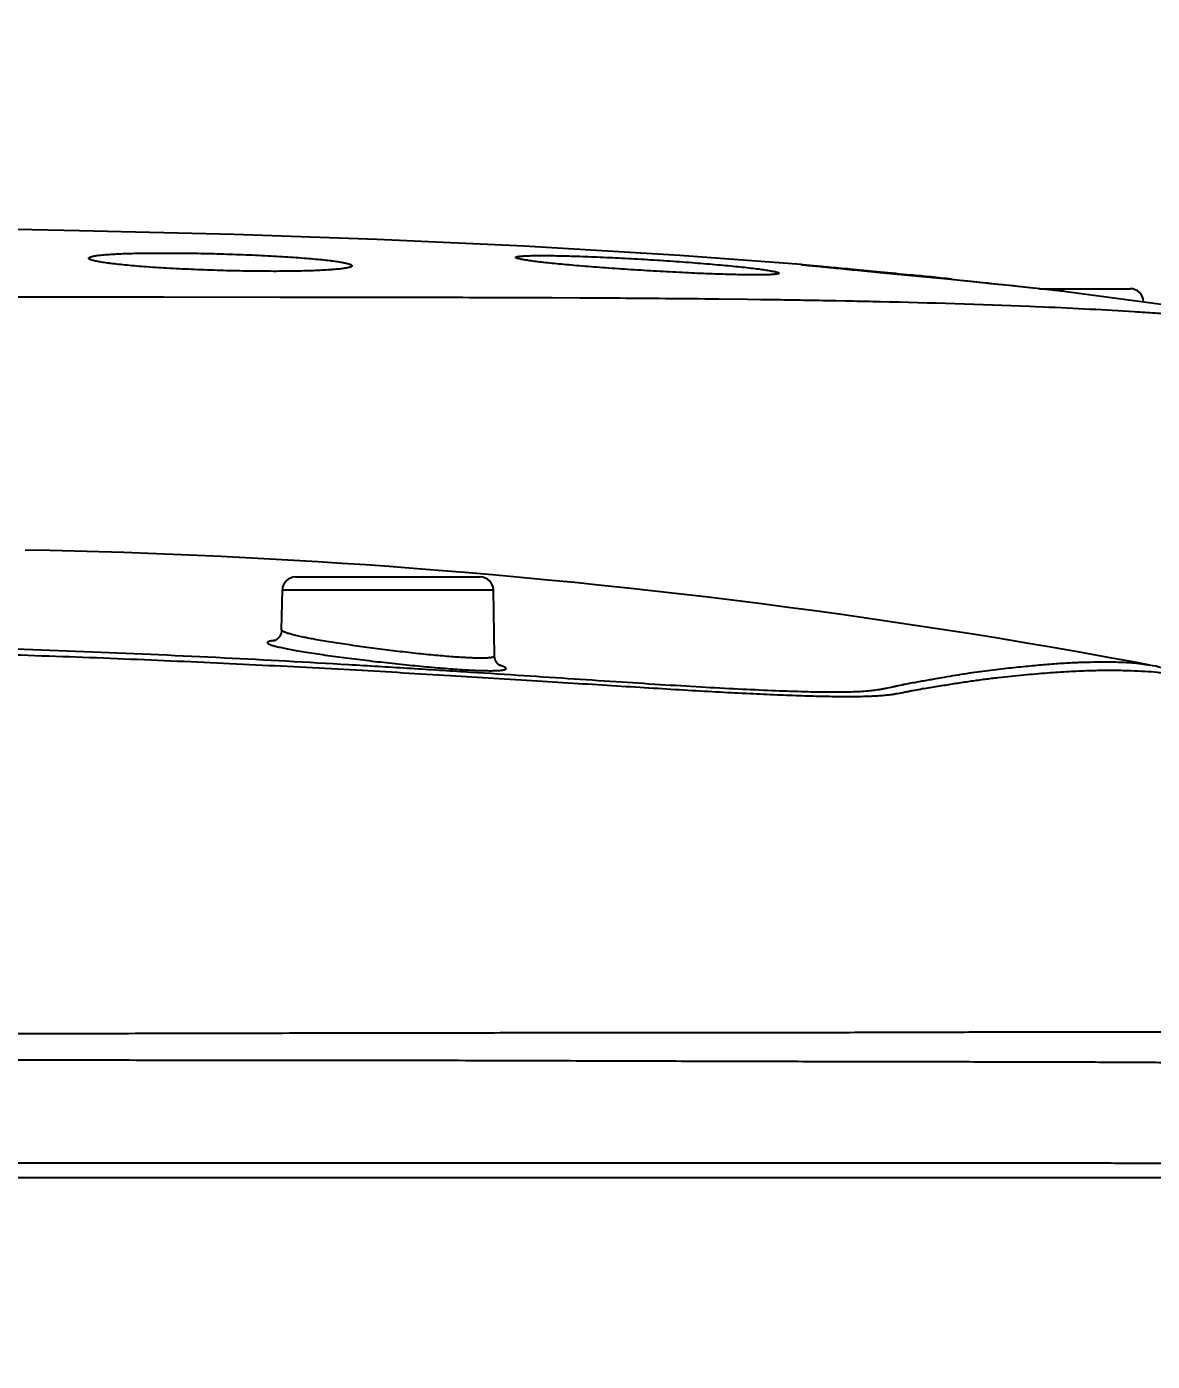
# Model space of a CAD drawing. Header units: millimetres. Extents: x 5828 to 6704, y 123 to 421.
# Drawn here: x 6558.792 to 6560.93, y 218.728 to 221.262 of the extents above; entities that cross this region are included whole.
import ezdxf

# ---------------------------------------------------------------- set-up
doc = ezdxf.new("R2010")
doc.units = ezdxf.units.MM
for name, color, linetype in [('外形图', 7, 'Continuous'), ('尺寸标注', 7, 'Continuous'), ('运动范围', 7, 'Continuous')]:
    doc.layers.add(name, color=color, linetype=linetype)
doc.styles.add('微软雅黑', font='msyh.ttc', dxfattribs={"height": 1.5})
doc.dimstyles.new('尺寸标注_1_20比例', dxfattribs={"dimtxt": 1.5, "dimasz": 1.25, "dimexe": 0.5, "dimexo": 0.4, "dimgap": 0.5, "dimtad": 1, "dimdec": 1, "dimlfac": 20, "dimdsep": 46, "dimtxsty": '微软雅黑', "dimcen": 0.09, "dimadec": 0, "dimazin": 0, "dimtp": 0.01, "dimtm": 0.01, "dimtfac": 1, "dimtdec": 1, "dimtofl": 0, "dimtmove": 0, "dimatfit": 3, "dimfxl": 1, "dimtolj": 1, "dimarcsym": 0})

# ---------------------------------------------------------------- blocks, each defined once
blk = doc.blocks.new('*D1145')
at = {"layer": 'Defpoints', "color": 0}
for p in [(6564.9775, 227.1499), (6618.6004, 224.7716), (6488.2514, 214.3423), (6559.4529, 214.3423), (6635.7237, 214.3423)]:
    blk.add_point(p, dxfattribs=at)
at = {"layer": '尺寸标注', "color": 0, "lineweight": -2}
blk.add_arc((6559.4529, 214.3423), 13.9483, 15.13637, 174.86363, dxfattribs=at)
at = {"layer": '尺寸标注', "color": 0}
for points in [[(6572.7139, 217.9391), (6573.1206, 218.0298), (6573.1893, 216.7644)], [(6545.3524, 215.6004), (6545.7687, 215.5817), (6545.5045, 214.3423)]]:
    blk.add_solid(points, dxfattribs=at)
at = {"layer": '尺寸标注', "color": 0, "insert": (6557.2583, 229.4032), "char_height": 1.5, "attachment_point": 5, "rotation": 8.2904, "style": '微软雅黑'}
blk.add_mtext('\\A1;{\\fAlibaba PuHuiTi 3.0 55 Regular|b0|i0|c134|p18;-\\A1;170%%d}', dxfattribs=at)

msp = doc.modelspace()

# ---------------------------------------------------------------- linework, layer by layer
at = {"layer": '外形图', "linetype": 'ByBlock'}
for p, q in [((6560.5474, 220.7819), (6560.4727, 220.7893)), ((6560.5646, 220.7802), (6560.5474, 220.7819)), ((6560.5486, 220.7829), (6560.5543, 220.7823)), ((6560.5543, 220.7823), (6560.5648, 220.7812)), ((6560.6075, 220.7759), (6560.5646, 220.7802)), ((6560.5648, 220.7812), (6560.5858, 220.7789)), ((6560.5858, 220.7789), (6560.6078, 220.7765)), ((6560.6167, 220.775), (6560.6075, 220.7759)), ((6560.6078, 220.7765), (6560.6172, 220.7755)), ((6560.619, 220.7748), (6560.6167, 220.775)), ((6560.6172, 220.7755), (6560.6233, 220.7749)), ((6560.6222, 220.7745), (6560.619, 220.7748)), ((6560.6233, 220.7749), (6560.6457, 220.7724)), ((6560.6457, 220.7724), (6560.6861, 220.768)), ((6560.6861, 220.768), (6560.7087, 220.7655)), ((6560.7147, 220.7648), (6560.8879, 220.7648)), ((6560.7619, 220.7598), (6560.7606, 220.7599)), ((6560.7616, 220.7598), (6560.7625, 220.7598)), ((6560.7626, 220.7598), (6560.7619, 220.7598)), ((6560.7625, 220.7598), (6560.7626, 220.7598)), ((6558.9498, 220.7485), (6558.413, 220.7485)), ((6558.9633, 220.7485), (6558.9498, 220.7485)), ((6558.9748, 220.7485), (6558.9633, 220.7485)), ((6558.9891, 220.7485), (6558.9748, 220.7485)), ((6559.0298, 220.7485), (6558.9891, 220.7485)), ((6559.0451, 220.7485), (6559.0298, 220.7485)), ((6559.0515, 220.7485), (6559.0451, 220.7485)), ((6559.2724, 220.7483), (6559.0515, 220.7485)), ((6559.2787, 220.7483), (6559.2724, 220.7483)), ((6559.2837, 220.7483), (6559.2787, 220.7483)), ((6559.2936, 220.7483), (6559.2837, 220.7483)), ((6559.3333, 220.7482), (6559.2936, 220.7483)), ((6559.3472, 220.7482), (6559.3333, 220.7482)), ((6559.3719, 220.7482), (6559.3472, 220.7482)), ((6559.7899, 220.7472), (6559.7653, 220.7473)), ((6559.843, 220.7469), (6559.7899, 220.7472)), ((6559.8605, 220.7468), (6559.843, 220.7469)), ((6559.8683, 220.7468), (6559.8605, 220.7468)), ((6560.0804, 220.7451), (6560.0678, 220.7452)), ((6560.0886, 220.745), (6560.0804, 220.7451)), ((6560.1067, 220.7448), (6560.0886, 220.745)), ((6560.1612, 220.7442), (6560.1067, 220.7448)), ((6560.1864, 220.7438), (6560.1612, 220.7442)), ((6560.3284, 220.7415), (6560.305, 220.742)), ((6560.3465, 220.7412), (6560.3284, 220.7415)), ((6560.4137, 220.7398), (6560.4074, 220.7399)), ((6560.7074, 220.7305), (6560.6974, 220.7309)), ((6560.7234, 220.7298), (6560.7074, 220.7305)), ((6559.3024, 220.2173), (6559.6533, 220.2173)), ((6559.2761, 220.1172), (6559.2774, 220.1927)), ((6559.2774, 220.1927), (6559.6783, 220.1927)), ((6559.6805, 220.0678), (6559.6783, 220.1927)), ((6559.6805, 220.0677), (6559.6805, 220.0678)), ((6555.0936, 219.0773), (6561.754, 219.0773))]:
    msp.add_line(p, q, dxfattribs=at)
for points in [[(6559.7369, 220.8455), (6559.4576, 220.8581), (6559.1855, 220.8674), (6558.8922, 220.8749), (6558.5611, 220.8814)], [(6560.2626, 220.8104), (6560.0323, 220.8279), (6559.7369, 220.8455)], [(6561.2861, 220.6798), (6560.9611, 220.733), (6560.7619, 220.7597)], [(6560.925, 220.0501), (6560.8967, 220.0554), (6560.8462, 220.0646), (6560.7956, 220.0737), (6560.745, 220.0825), (6560.6944, 220.0911), (6560.6438, 220.0996), (6560.5931, 220.1078), (6560.5425, 220.1158), (6560.4918, 220.1236), (6560.4412, 220.1312), (6560.3905, 220.1386), (6560.3398, 220.1458), (6560.2891, 220.1528), (6560.2384, 220.1596), (6560.1877, 220.1662), (6560.137, 220.1726), (6560.0862, 220.1788), (6560.0352, 220.1848), (6559.9844, 220.1905), (6559.9338, 220.1961), (6559.8834, 220.2014), (6559.8329, 220.2066), (6559.7817, 220.2116), (6559.7295, 220.2165), (6559.6766, 220.2213), (6559.6242, 220.2258), (6559.5735, 220.2299), (6559.5257, 220.2336), (6559.4806, 220.237), (6559.4361, 220.2401), (6559.3907, 220.2432), (6559.345, 220.2461), (6559.2992, 220.2488), (6559.2535, 220.2514), (6559.2076, 220.2539), (6559.1615, 220.2562), (6559.1153, 220.2583), (6559.0691, 220.2602), (6559.0226, 220.262), (6558.9761, 220.2637), (6558.9295, 220.2651), (6558.8827, 220.2664), (6558.8358, 220.2676), (6558.7888, 220.2685)], [(6559.2761, 220.1172), (6559.2761, 220.1166), (6559.2761, 220.116), (6559.276, 220.1154), (6559.276, 220.1148), (6559.2759, 220.1142), (6559.2758, 220.1136), (6559.2757, 220.113), (6559.2755, 220.1124), (6559.2754, 220.1118), (6559.2753, 220.1113), (6559.2751, 220.1107), (6559.2749, 220.1101), (6559.2747, 220.1096), (6559.2745, 220.109), (6559.2743, 220.1085), (6559.2741, 220.1079), (6559.2738, 220.1074), (6559.2736, 220.1069), (6559.2733, 220.1064), (6559.2731, 220.1059), (6559.2728, 220.1054), (6559.2725, 220.1049), (6559.2722, 220.1045), (6559.2719, 220.104), (6559.2716, 220.1036), (6559.2713, 220.1032), (6559.271, 220.1028), (6559.2707, 220.1024), (6559.2704, 220.1021), (6559.2701, 220.1017), (6559.2697, 220.1014), (6559.2694, 220.101), (6559.2691, 220.1007), (6559.2688, 220.1004), (6559.2685, 220.1001), (6559.2682, 220.0998), (6559.2679, 220.0996), (6559.2676, 220.0993), (6559.2673, 220.0991), (6559.267, 220.0989), (6559.2667, 220.0986), (6559.2664, 220.0984), (6559.2661, 220.0982), (6559.2659, 220.098), (6559.2656, 220.0979), (6559.2653, 220.0977), (6559.2651, 220.0975), (6559.2648, 220.0974), (6559.2646, 220.0972), (6559.2643, 220.0971), (6559.2641, 220.097), (6559.2638, 220.0968), (6559.2636, 220.0967), (6559.2634, 220.0966), (6559.2632, 220.0965), (6559.263, 220.0964), (6559.2628, 220.0963), (6559.2626, 220.0963), (6559.2624, 220.0962), (6559.2622, 220.0961), (6559.2621, 220.0961), (6559.2619, 220.096), (6559.2618, 220.0959), (6559.2616, 220.0959), (6559.2615, 220.0959), (6559.2614, 220.0958), (6559.2614, 220.0958), (6559.2613, 220.0958), (6559.2612, 220.0958), (6559.2612, 220.0958), (6559.2612, 220.0958)], [(6559.6906, 220.0491), (6559.6906, 220.0491), (6559.6906, 220.0491), (6559.6906, 220.0491), (6559.6905, 220.0491), (6559.6905, 220.0491), (6559.6904, 220.0492), (6559.6903, 220.0492), (6559.6902, 220.0493), (6559.6901, 220.0494), (6559.6899, 220.0495), (6559.6898, 220.0496), (6559.6896, 220.0497), (6559.6895, 220.0498), (6559.6893, 220.0499), (6559.6891, 220.05), (6559.689, 220.0502), (6559.6888, 220.0503), (6559.6886, 220.0505), (6559.6884, 220.0506), (6559.6882, 220.0508), (6559.688, 220.051), (6559.6878, 220.0512), (6559.6876, 220.0514), (6559.6873, 220.0516), (6559.6871, 220.0518), (6559.6869, 220.052), (6559.6867, 220.0522), (6559.6865, 220.0525), (6559.6862, 220.0527), (6559.686, 220.053), (6559.6858, 220.0533), (6559.6855, 220.0536), (6559.6853, 220.0539), (6559.6851, 220.0542), (6559.6848, 220.0545), (6559.6846, 220.0548), (6559.6843, 220.0552), (6559.6841, 220.0555), (6559.6839, 220.0559), (6559.6836, 220.0563), (6559.6834, 220.0567), (6559.6832, 220.0571), (6559.683, 220.0576), (6559.6828, 220.058), (6559.6825, 220.0585), (6559.6823, 220.0589), (6559.6821, 220.0594), (6559.6819, 220.0599), (6559.6818, 220.0604), (6559.6816, 220.0609), (6559.6814, 220.0615), (6559.6813, 220.062), (6559.6811, 220.0626), (6559.681, 220.0631), (6559.6809, 220.0637), (6559.6808, 220.0643), (6559.6807, 220.0648), (6559.6806, 220.0654), (6559.6806, 220.066), (6559.6805, 220.0666), (6559.6805, 220.0672), (6559.6805, 220.0677)], [(6561.0004, 220.0208), (6560.9957, 220.0239), (6560.991, 220.0269), (6560.9862, 220.0296), (6560.9812, 220.0322), (6560.9761, 220.0346), (6560.9712, 220.0368), (6560.9665, 220.0387), (6560.9619, 220.0404), (6560.9572, 220.042), (6560.9523, 220.0436), (6560.9473, 220.045), (6560.9421, 220.0464), (6560.9367, 220.0477), (6560.931, 220.0489), (6560.925, 220.0501)]]:
    msp.add_lwpolyline(points, dxfattribs=at)
for centre, radius, start, end in [((6558.3976, 200.4949), 20.4017, 83.94792, 84.16782), ((6558.5161, 200.004), 20.8769, 84.04797, 84.21007), ((6559.4944, 209.3591), 11.4708, 83.82682, 84.06239), ((6560.8879, 220.7398), 0.025, 0, 90), ((6559.6383, 178.5068), 42.2406, 89.41747, 89.68801), ((6559.8063, 192.8171), 27.9293, 88.97692, 89.22021), ((6559.9121, 198.4751), 22.2703, 88.72544, 88.88225), ((6560.0924, 205.8561), 14.8871, 87.6707, 88.76302), ((6559.3024, 220.1923), 0.025, 90, 179), ((6559.6533, 220.1923), 0.025, 1, 90)]:
    msp.add_arc(centre, radius, start, end, dxfattribs=at)
for points, knots in [([(6558.9096, 220.8225), (6558.9096, 220.8226), (6558.9096, 220.8229), (6558.9099, 220.8233), (6558.9103, 220.8236), (6558.9108, 220.824), (6558.9115, 220.8244), (6558.9123, 220.8248), (6558.9133, 220.8252), (6558.9149, 220.8257), (6558.9172, 220.8263), (6558.9205, 220.827), (6558.9243, 220.8276), (6558.9288, 220.8282), (6558.9337, 220.8287), (6558.9392, 220.8292), (6558.9453, 220.8297), (6558.9543, 220.8303), (6558.9669, 220.831), (6558.9833, 220.8316), (6559.0015, 220.8321), (6559.0285, 220.8325), (6559.0652, 220.8326), (6559.1115, 220.8321), (6559.1597, 220.8311), (6559.2079, 220.8294), (6559.2472, 220.8276), (6559.2772, 220.8259), (6559.2982, 220.8245), (6559.3178, 220.8231), (6559.3359, 220.8215), (6559.3523, 220.82), (6559.3648, 220.8186), (6559.3739, 220.8174), (6559.3799, 220.8166), (6559.3854, 220.8158), (6559.3904, 220.8149), (6559.3948, 220.8141), (6559.3986, 220.8132), (6559.4019, 220.8124), (6559.4043, 220.8117), (6559.4059, 220.8111), (6559.4068, 220.8106), (6559.4077, 220.8102), (6559.4083, 220.8098), (6559.4089, 220.8094), (6559.4093, 220.809), (6559.4095, 220.8086), (6559.4096, 220.8083), (6559.4096, 220.8082)], [0, 0, 0, 0, 0.000782, 0.001673, 0.002746, 0.004041, 0.005583, 0.007384, 0.009452, 0.011793, 0.017301, 0.023923, 0.031658, 0.040495, 0.050416, 0.061402, 0.073434, 0.086488, 0.115535, 0.148259, 0.184363, 0.223502, 0.309351, 0.402521, 0.49943, 0.596345, 0.689546, 0.733618, 0.775448, 0.814633, 0.850791, 0.883598, 0.912744, 0.925852, 0.937943, 0.948995, 0.958988, 0.9679, 0.975711, 0.982409, 0.98799, 0.990365, 0.992468, 0.994301, 0.995873, 0.997197, 0.998294, 0.999205, 1, 1, 1, 1]), ([(6559.4096, 220.8082), (6559.4096, 220.808), (6559.4095, 220.8078), (6559.4093, 220.8074), (6559.4089, 220.807), (6559.4084, 220.8067), (6559.408, 220.8065), (6559.4075, 220.8062), (6559.4068, 220.8059), (6559.4058, 220.8056), (6559.4047, 220.8052), (6559.4035, 220.8049), (6559.4015, 220.8044), (6559.3986, 220.8038), (6559.3948, 220.8032), (6559.3904, 220.8026), (6559.3854, 220.802), (6559.3799, 220.8015), (6559.3739, 220.801), (6559.3648, 220.8003), (6559.3522, 220.7996), (6559.3358, 220.7989), (6559.3177, 220.7984), (6559.2906, 220.7978), (6559.2539, 220.7976), (6559.2076, 220.7981), (6559.1594, 220.7992), (6559.1112, 220.8009), (6559.0649, 220.8031), (6559.0283, 220.8054), (6559.0013, 220.8075), (6558.9832, 220.8091), (6558.9668, 220.8107), (6558.9543, 220.8122), (6558.9452, 220.8134), (6558.9392, 220.8142), (6558.9337, 220.8151), (6558.9287, 220.816), (6558.9243, 220.8168), (6558.9205, 220.8177), (6558.9172, 220.8185), (6558.9149, 220.8192), (6558.9133, 220.8197), (6558.9123, 220.8201), (6558.9115, 220.8205), (6558.9108, 220.8209), (6558.9103, 220.8213), (6558.9099, 220.8216), (6558.9096, 220.822), (6558.9096, 220.8223), (6558.9096, 220.8225)], [0, 0, 0, 0, 0.000783, 0.001663, 0.002719, 0.003996, 0.004726, 0.00552, 0.007304, 0.009358, 0.011687, 0.014294, 0.017181, 0.023798, 0.031536, 0.040379, 0.050308, 0.061304, 0.073346, 0.086411, 0.115477, 0.148222, 0.184352, 0.223522, 0.309431, 0.402658, 0.499601, 0.596528, 0.689726, 0.775622, 0.814807, 0.850968, 0.883776, 0.912931, 0.926046, 0.938147, 0.949208, 0.959207, 0.968122, 0.975931, 0.982615, 0.98817, 0.990528, 0.992609, 0.994419, 0.995966, 0.997262, 0.998332, 0.99922, 1, 1, 1, 1]), ([(6559.7206, 220.8242), (6559.7206, 220.8242), (6559.7206, 220.8243), (6559.7207, 220.8244), (6559.7208, 220.8246), (6559.721, 220.8248), (6559.7213, 220.825), (6559.7219, 220.8252), (6559.7226, 220.8254), (6559.7234, 220.8256), (6559.7244, 220.8258), (6559.7259, 220.8261), (6559.7283, 220.8264), (6559.7316, 220.8267), (6559.7354, 220.827), (6559.7399, 220.8272), (6559.7448, 220.8274), (6559.7503, 220.8275), (6559.7564, 220.8276), (6559.7655, 220.8277), (6559.778, 220.8277), (6559.7945, 220.8275), (6559.8126, 220.8271), (6559.8323, 220.8266), (6559.8533, 220.8259), (6559.8754, 220.825), (6559.8985, 220.824), (6559.9304, 220.8225), (6559.9709, 220.8202), (6560.0113, 220.8176), (6560.0432, 220.8153), (6560.0662, 220.8135), (6560.0883, 220.8117), (6560.1092, 220.8099), (6560.1288, 220.8081), (6560.1469, 220.8063), (6560.1633, 220.8045), (6560.1779, 220.8027), (6560.1904, 220.8011), (6560.1996, 220.7997), (6560.2058, 220.7986), (6560.2097, 220.7979), (6560.213, 220.7972), (6560.2153, 220.7966), (6560.2169, 220.7962), (6560.2179, 220.7959), (6560.2187, 220.7956), (6560.2194, 220.7953), (6560.2199, 220.795), (6560.2203, 220.7947), (6560.2205, 220.7945), (6560.2206, 220.7944), (6560.2206, 220.7942), (6560.2206, 220.7941)], [0, 0, 0, 0, 0.00026, 0.000538, 0.00085, 0.00121, 0.002099, 0.003245, 0.004662, 0.006358, 0.008338, 0.010605, 0.015999, 0.022543, 0.030227, 0.039031, 0.048936, 0.059921, 0.071965, 0.085041, 0.114147, 0.146959, 0.183177, 0.22244, 0.264372, 0.308578, 0.354617, 0.402046, 0.499246, 0.596427, 0.64385, 0.689887, 0.734089, 0.776049, 0.815368, 0.851654, 0.884575, 0.913826, 0.939105, 0.960188, 0.969098, 0.97689, 0.983544, 0.989048, 0.991369, 0.993404, 0.995155, 0.996624, 0.997819, 0.998753, 0.999131, 0.999457, 1, 1, 1, 1]), ([(6560.2206, 220.7941), (6560.2206, 220.7941), (6560.2206, 220.794), (6560.2206, 220.7939), (6560.2205, 220.7938), (6560.2203, 220.7936), (6560.2199, 220.7934), (6560.2194, 220.7931), (6560.2187, 220.7929), (6560.2179, 220.7927), (6560.2169, 220.7925), (6560.2153, 220.7923), (6560.2129, 220.792), (6560.2097, 220.7917), (6560.2058, 220.7914), (6560.2014, 220.7912), (6560.1964, 220.7911), (6560.1909, 220.791), (6560.1849, 220.7909), (6560.1758, 220.7909), (6560.1632, 220.791), (6560.1467, 220.7912), (6560.1286, 220.7917), (6560.1089, 220.7923), (6560.0879, 220.793), (6560.0658, 220.7939), (6560.0427, 220.795), (6560.0108, 220.7966), (6559.9704, 220.7988), (6559.9299, 220.8014), (6559.8981, 220.8036), (6559.8751, 220.8053), (6559.853, 220.8071), (6559.832, 220.8088), (6559.8124, 220.8106), (6559.7943, 220.8123), (6559.7779, 220.814), (6559.7634, 220.8157), (6559.7525, 220.8171), (6559.7448, 220.8182), (6559.7398, 220.819), (6559.7354, 220.8197), (6559.7316, 220.8204), (6559.7283, 220.8211), (6559.7259, 220.8217), (6559.7243, 220.8221), (6559.7234, 220.8224), (6559.7225, 220.8227), (6559.7219, 220.823), (6559.7213, 220.8233), (6559.721, 220.8236), (6559.7208, 220.8238), (6559.7207, 220.8239), (6559.7206, 220.8241), (6559.7206, 220.8242)], [0, 0, 0, 0, 0.000257, 0.000532, 0.000842, 0.001199, 0.002085, 0.003227, 0.004642, 0.006336, 0.008314, 0.010578, 0.015969, 0.022511, 0.030193, 0.038997, 0.048903, 0.059891, 0.071939, 0.085022, 0.114148, 0.146981, 0.183224, 0.222515, 0.264467, 0.308684, 0.354734, 0.402165, 0.499352, 0.596518, 0.643931, 0.689959, 0.734154, 0.776102, 0.815408, 0.851685, 0.884595, 0.913834, 0.939104, 0.950177, 0.960177, 0.969083, 0.976872, 0.983524, 0.989027, 0.991349, 0.993384, 0.995136, 0.996607, 0.997804, 0.998741, 0.999121, 0.999451, 1, 1, 1, 1]), ([(6560.2951, 220.8066), (6560.2926, 220.8069), (6560.288, 220.8074), (6560.2823, 220.808), (6560.2782, 220.8084), (6560.2755, 220.8087), (6560.2731, 220.8089), (6560.2709, 220.8092), (6560.269, 220.8094), (6560.2673, 220.8096), (6560.2661, 220.8098), (6560.2652, 220.8099), (6560.2647, 220.81), (6560.2642, 220.8101), (6560.2638, 220.8101), (6560.2634, 220.8102), (6560.2631, 220.8102), (6560.2629, 220.8103), (6560.2627, 220.8103), (6560.2626, 220.8104), (6560.2626, 220.8104), (6560.2626, 220.8104), (6560.2626, 220.8104), (6560.2626, 220.8104)], [0, 0, 0, 0, 0.229852, 0.431079, 0.520723, 0.602928, 0.6776, 0.744647, 0.803977, 0.855534, 0.899284, 0.91822, 0.935193, 0.950196, 0.963228, 0.974283, 0.983359, 0.990454, 0.995569, 0.997386, 0.998715, 0.999567, 1, 1, 1, 1]), ([(6560.2626, 220.8104), (6560.2626, 220.8104), (6560.2626, 220.8104), (6560.2627, 220.8104), (6560.2628, 220.8104), (6560.263, 220.8104), (6560.2632, 220.8104), (6560.2634, 220.8104), (6560.2637, 220.8104), (6560.2642, 220.8104), (6560.265, 220.8103), (6560.266, 220.8102), (6560.2673, 220.8102), (6560.2687, 220.81), (6560.2703, 220.8099), (6560.2721, 220.8098), (6560.274, 220.8096), (6560.277, 220.8094), (6560.2812, 220.809), (6560.2847, 220.8088), (6560.2865, 220.8086)], [0, 0, 0, 0, 0.001187, 0.004197, 0.009163, 0.016103, 0.025022, 0.035918, 0.04879, 0.063635, 0.099233, 0.142685, 0.193965, 0.253043, 0.319892, 0.394473, 0.476715, 0.566537, 0.768595, 1, 1, 1, 1]), ([(6560.2865, 220.8086), (6560.2972, 220.8077), (6560.3222, 220.8055), (6560.3645, 220.8015), (6560.4152, 220.7966), (6560.4516, 220.793), (6560.4707, 220.791)], [0, 0, 0, 0, 0.173372, 0.407347, 0.688297, 1, 1, 1, 1]), ([(6560.4727, 220.7893), (6560.4548, 220.791), (6560.4206, 220.7943), (6560.3723, 220.799), (6560.331, 220.803), (6560.3061, 220.8055), (6560.2951, 220.8066)], [0, 0, 0, 0, 0.302244, 0.578508, 0.815065, 1, 1, 1, 1]), ([(6560.7606, 220.7599), (6560.7591, 220.7601), (6560.7553, 220.7604), (6560.7484, 220.7612), (6560.7389, 220.7622), (6560.7318, 220.763), (6560.7279, 220.7634)], [0, 0, 0, 0, 0.135815, 0.349532, 0.63868, 1, 1, 1, 1]), ([(6559.7653, 220.7473), (6559.7007, 220.7475), (6559.6031, 220.7478), (6559.472, 220.748), (6559.4054, 220.7481), (6559.3719, 220.7482)], [0, 0, 0, 0, 0.492422, 0.744442, 1, 1, 1, 1]), ([(6561.2862, 220.6807), (6561.2779, 220.6823), (6561.2606, 220.6854), (6561.2341, 220.6896), (6561.2062, 220.6935), (6561.177, 220.6972), (6561.1465, 220.7006), (6561.1031, 220.705), (6561.0579, 220.709), (6561.0109, 220.7127), (6560.9736, 220.7155), (6560.935, 220.7182), (6560.8809, 220.7217), (6560.8103, 220.7257), (6560.7529, 220.7285), (6560.7234, 220.7298)], [0, 0, 0, 0, 0.045331, 0.092847, 0.142604, 0.194633, 0.248963, 0.30562, 0.426, 0.489764, 0.555918, 0.624413, 0.695191, 0.84337, 1, 1, 1, 1]), ([(6559.2761, 220.1172), (6559.2761, 220.1171), (6559.2762, 220.1168), (6559.2763, 220.1164), (6559.2767, 220.116), (6559.2773, 220.1154), (6559.2784, 220.1147), (6559.2801, 220.1138), (6559.2823, 220.1128), (6559.2849, 220.1119), (6559.288, 220.1108), (6559.2916, 220.1098), (6559.2956, 220.1087), (6559.3018, 220.1071), (6559.3106, 220.1051), (6559.3224, 220.1026), (6559.3356, 220.1001), (6559.3502, 220.0975), (6559.3719, 220.0938), (6559.4013, 220.0893), (6559.4386, 220.084), (6559.4774, 220.079), (6559.5163, 220.0744), (6559.5481, 220.071), (6559.5725, 220.0687), (6559.5895, 220.0672), (6559.6055, 220.066), (6559.6202, 220.065), (6559.6336, 220.0643), (6559.6439, 220.0639), (6559.6513, 220.0638), (6559.6562, 220.0637), (6559.6607, 220.0638), (6559.6648, 220.0639), (6559.6684, 220.0641), (6559.6715, 220.0644), (6559.6742, 220.0648), (6559.6764, 220.0652), (6559.6779, 220.0656), (6559.6789, 220.066), (6559.6795, 220.0663), (6559.6799, 220.0666), (6559.6802, 220.067), (6559.6804, 220.0674), (6559.6805, 220.0676), (6559.6805, 220.0677)], [0, 0, 0, 0, 0.000919, 0.001955, 0.003172, 0.004608, 0.00822, 0.012892, 0.018657, 0.025526, 0.033494, 0.04255, 0.052678, 0.063856, 0.08926, 0.118534, 0.151405, 0.187565, 0.226676, 0.31227, 0.405003, 0.501425, 0.597926, 0.690847, 0.73484, 0.776611, 0.815748, 0.851864, 0.884603, 0.91364, 0.926683, 0.938699, 0.949661, 0.959546, 0.968335, 0.976013, 0.982574, 0.98802, 0.992371, 0.994152, 0.995685, 0.996991, 0.998104, 0.99908, 1, 1, 1, 1]), ([(6555.9521, 219.9876), (6555.9514, 219.9872), (6555.9501, 219.9867), (6555.9482, 219.9858), (6555.9467, 219.9849), (6555.9455, 219.9842), (6555.9446, 219.9834), (6555.944, 219.9827), (6555.9438, 219.9821), (6555.9438, 219.9817), (6555.9439, 219.9813), (6555.9443, 219.9808), (6555.9451, 219.9803), (6555.9461, 219.9799), (6555.9475, 219.9795), (6555.9492, 219.9792), (6555.9512, 219.9789), (6555.9536, 219.9787), (6555.9573, 219.9784), (6555.9629, 219.9782), (6555.9705, 219.9782), (6555.9795, 219.9784), (6555.9898, 219.9788), (6556.0014, 219.9794), (6556.0143, 219.9801), (6556.0285, 219.9811), (6556.05, 219.9826), (6556.0799, 219.9849), (6556.1195, 219.9882), (6556.1639, 219.9919), (6556.213, 219.9962), (6556.2667, 220.0008), (6556.325, 220.0058), (6556.3876, 220.011), (6556.4546, 220.0165), (6556.5256, 220.0221), (6556.6281, 220.0298), (6556.7651, 220.0394), (6556.9393, 220.05), (6557.0923, 220.058), (6557.2202, 220.0637), (6557.3198, 220.0676), (6557.4215, 220.0711), (6557.5606, 220.0752), (6557.7379, 220.0789), (6557.9535, 220.0812), (6558.1715, 220.0812), (6558.3898, 220.079), (6558.6063, 220.0746), (6558.8189, 220.0683), (6559.0257, 220.0603), (6559.2246, 220.0511), (6559.4139, 220.0411), (6559.5919, 220.0307), (6559.7324, 220.022), (6559.8379, 220.0154), (6559.9114, 220.0108), (6559.981, 220.0065), (6560.0463, 220.0025), (6560.1072, 219.9991), (6560.1637, 219.9961), (6560.2156, 219.9938), (6560.2628, 219.992), (6560.3054, 219.9908), (6560.3379, 219.9904), (6560.3615, 219.9904), (6560.3773, 219.9906), (6560.3918, 219.991), (6560.405, 219.9917), (6560.4169, 219.9925), (6560.4275, 219.9935), (6560.4369, 219.9947), (6560.4479, 219.9965), (6560.458, 219.9985), (6560.4678, 220.0005), (6560.4773, 220.0024), (6560.4894, 220.0047), (6560.5041, 220.0071), (6560.5187, 220.0094), (6560.5375, 220.0123), (6560.5601, 220.0159), (6560.5864, 220.0199), (6560.612, 220.0235), (6560.6371, 220.0265), (6560.6617, 220.0292), (6560.6855, 220.0315), (6560.7083, 220.0335), (6560.7301, 220.0353), (6560.7509, 220.0368), (6560.7708, 220.038), (6560.7959, 220.0393), (6560.8254, 220.0402), (6560.8585, 220.0404), (6560.8882, 220.0398), (6560.9148, 220.0386), (6560.9351, 220.037), (6560.9499, 220.0352), (6560.9599, 220.0337), (6560.969, 220.032), (6560.9772, 220.0302), (6560.9844, 220.0282), (6560.9922, 220.0255), (6560.9974, 220.0229), (6561.0004, 220.0208)], [0, 0, 0, 0, 0.000464, 0.000865, 0.001205, 0.001486, 0.00171, 0.001883, 0.002017, 0.002076, 0.002135, 0.002268, 0.002439, 0.002661, 0.00294, 0.003278, 0.003679, 0.004142, 0.004668, 0.005915, 0.007421, 0.009188, 0.011217, 0.013507, 0.016055, 0.018858, 0.021912, 0.028765, 0.03659, 0.045367, 0.055077, 0.0657, 0.077218, 0.089606, 0.102836, 0.116877, 0.131699, 0.163524, 0.197996, 0.2348, 0.253978, 0.273615, 0.293666, 0.314081, 0.355808, 0.398399, 0.441456, 0.484572, 0.527338, 0.569345, 0.610202, 0.649533, 0.686973, 0.722179, 0.754832, 0.770103, 0.78462, 0.798343, 0.811237, 0.823266, 0.834405, 0.844632, 0.853939, 0.862321, 0.869772, 0.87314, 0.876261, 0.879127, 0.881729, 0.884066, 0.88615, 0.888007, 0.889683, 0.892699, 0.894132, 0.895561, 0.898452, 0.901394, 0.904326, 0.907193, 0.912648, 0.917838, 0.92291, 0.927904, 0.932786, 0.937503, 0.942012, 0.946309, 0.950409, 0.954337, 0.958117, 0.965252, 0.97177, 0.977617, 0.982836, 0.987503, 0.989637, 0.991624, 0.993452, 0.995106, 0.996578, 0.997869, 1, 1, 1, 1]), ([(6556.3481, 220.0802), (6556.3292, 220.0768), (6556.3005, 220.0715), (6556.2619, 220.0639), (6556.2323, 220.0578), (6556.2026, 220.0515), (6556.1728, 220.045), (6556.1427, 220.0382), (6556.1172, 220.0322), (6556.0963, 220.0272), (6556.0801, 220.0233), (6556.0637, 220.0193), (6556.0474, 220.0153), (6556.0315, 220.0113), (6556.0165, 220.0074), (6556.0029, 220.0037), (6555.9912, 220.0003), (6555.9827, 219.9976), (6555.9769, 219.9955), (6555.9734, 219.9942), (6555.9704, 219.993), (6555.9679, 219.9918), (6555.9659, 219.9908), (6555.9646, 219.9899), (6555.9638, 219.9892), (6555.9634, 219.9888), (6555.9631, 219.9883), (6555.9629, 219.9879), (6555.9629, 219.9875), (6555.9629, 219.9871), (6555.9631, 219.9868), (6555.9635, 219.9864), (6555.9639, 219.9861), (6555.9648, 219.9857), (6555.9662, 219.9853), (6555.9682, 219.9849), (6555.9708, 219.9846), (6555.9738, 219.9843), (6555.9774, 219.9841), (6555.9815, 219.984), (6555.9861, 219.984), (6555.9912, 219.9841), (6555.9991, 219.9843), (6556.0102, 219.9847), (6556.0251, 219.9856), (6556.042, 219.9867), (6556.0609, 219.9881), (6556.0817, 219.9897), (6556.1045, 219.9916), (6556.1292, 219.9938), (6556.1558, 219.9961), (6556.1949, 219.9996), (6556.2483, 220.0045), (6556.3176, 220.0107), (6556.3938, 220.0175), (6556.4766, 220.0247), (6556.5656, 220.032), (6556.6607, 220.0395), (6556.7612, 220.0468), (6556.867, 220.054), (6556.9776, 220.0609), (6557.1335, 220.0696), (6557.3374, 220.0789), (6557.5907, 220.0872), (6557.853, 220.092), (6558.1204, 220.0932), (6558.3889, 220.0908), (6558.6547, 220.0848), (6558.9139, 220.0759), (6559.1627, 220.0646), (6559.362, 220.0537), (6559.5136, 220.0445), (6559.6205, 220.0378), (6559.7223, 220.0312), (6559.8186, 220.0249), (6559.9089, 220.0189), (6559.9931, 220.0135), (6560.0705, 220.0088), (6560.1411, 220.0049), (6560.2045, 220.002), (6560.2529, 220.0002), (6560.2879, 219.9994), (6560.3114, 219.9991), (6560.333, 219.9991), (6560.3527, 219.9993), (6560.3703, 219.9999), (6560.3858, 220.0008), (6560.3993, 220.0021), (6560.4075, 220.0032), (6560.4114, 220.0038)], [0, 0, 0, 0, 0.011895, 0.018055, 0.024301, 0.030574, 0.036841, 0.043149, 0.049646, 0.053006, 0.056444, 0.059937, 0.063435, 0.066855, 0.07008, 0.073004, 0.075543, 0.077641, 0.078524, 0.079298, 0.079967, 0.080531, 0.080994, 0.08136, 0.081508, 0.081634, 0.081741, 0.081832, 0.081913, 0.08199, 0.082072, 0.082167, 0.082279, 0.082411, 0.082742, 0.08317, 0.083699, 0.084332, 0.085069, 0.085912, 0.086862, 0.087917, 0.08908, 0.091727, 0.0948, 0.098292, 0.102197, 0.106509, 0.111222, 0.11633, 0.121827, 0.127707, 0.140597, 0.154956, 0.170738, 0.18788, 0.20632, 0.225985, 0.246794, 0.268666, 0.29152, 0.315278, 0.365182, 0.417671, 0.471981, 0.527329, 0.582927, 0.637969, 0.691658, 0.743231, 0.791951, 0.81502, 0.837117, 0.858161, 0.878069, 0.89676, 0.914152, 0.930168, 0.944745, 0.957836, 0.969422, 0.974648, 0.979493, 0.983948, 0.988002, 0.991636, 0.994836, 0.997609, 1, 1, 1, 1]), ([(6559.2633, 220.0966), (6559.2622, 220.0965), (6559.2601, 220.0964), (6559.2572, 220.096), (6559.2547, 220.0956), (6559.2527, 220.0951), (6559.2511, 220.0947), (6559.25, 220.0942), (6559.2494, 220.0938), (6559.2491, 220.0934), (6559.2489, 220.0931), (6559.2489, 220.0929), (6559.2489, 220.0928)], [0, 0, 0, 0, 0.217574, 0.407714, 0.570306, 0.705379, 0.813362, 0.895487, 0.927742, 0.954983, 0.978435, 1, 1, 1, 1]), ([(6559.2489, 220.0928), (6559.2489, 220.0927), (6559.2489, 220.0924), (6559.2492, 220.092), (6559.2495, 220.0916), (6559.25, 220.0912), (6559.2506, 220.0908), (6559.2517, 220.0901), (6559.2533, 220.0894), (6559.2558, 220.0884), (6559.2587, 220.0875), (6559.2622, 220.0864), (6559.2662, 220.0854), (6559.2707, 220.0843), (6559.2777, 220.0827), (6559.2875, 220.0807), (6559.3007, 220.0783), (6559.3155, 220.0757), (6559.3319, 220.0731), (6559.3563, 220.0695), (6559.3894, 220.0649), (6559.4313, 220.0596), (6559.4749, 220.0546), (6559.5186, 220.05), (6559.5543, 220.0466), (6559.5816, 220.0443), (6559.6007, 220.0428), (6559.6186, 220.0416), (6559.6351, 220.0406), (6559.6501, 220.0399), (6559.6615, 220.0396), (6559.6698, 220.0394), (6559.6753, 220.0394), (6559.6803, 220.0395), (6559.6849, 220.0396), (6559.6889, 220.0398), (6559.6924, 220.0401), (6559.6954, 220.0405), (6559.6978, 220.0409), (6559.6995, 220.0413), (6559.7006, 220.0417), (6559.7012, 220.042), (6559.7017, 220.0424), (6559.702, 220.0427), (6559.7023, 220.0431), (6559.7023, 220.0433), (6559.7023, 220.0435)], [0, 0, 0, 0, 0.000821, 0.001766, 0.0029, 0.004262, 0.005873, 0.007746, 0.012302, 0.017963, 0.024742, 0.032637, 0.041631, 0.051705, 0.062837, 0.088181, 0.117434, 0.150309, 0.186512, 0.225703, 0.311537, 0.40459, 0.501359, 0.598177, 0.691344, 0.735425, 0.777258, 0.816434, 0.852568, 0.885306, 0.914328, 0.927357, 0.939357, 0.9503, 0.960162, 0.968924, 0.976571, 0.983094, 0.988491, 0.992778, 0.994517, 0.996, 0.997246, 0.998286, 0.999175, 1, 1, 1, 1]), ([(6559.7023, 220.0435), (6559.7023, 220.0437), (6559.7021, 220.0441), (6559.7018, 220.0446), (6559.7012, 220.0451), (6559.7003, 220.0458), (6559.6987, 220.0466), (6559.6968, 220.0475), (6559.6945, 220.0485), (6559.6918, 220.0494), (6559.6898, 220.0501), (6559.6887, 220.0504)], [0, 0, 0, 0, 0.047128, 0.076541, 0.110994, 0.196787, 0.306778, 0.441862, 0.602424, 0.788549, 1, 1, 1, 1]), ([(6560.4114, 220.0038), (6560.4137, 220.0042), (6560.4181, 220.0049), (6560.4266, 220.0066), (6560.4346, 220.0084), (6560.4425, 220.0102), (6560.4483, 220.0115), (6560.4541, 220.0127), (6560.462, 220.0143), (6560.472, 220.0162), (6560.484, 220.0183), (6560.4958, 220.0204), (6560.5074, 220.0224), (6560.5188, 220.0244), (6560.5333, 220.027), (6560.551, 220.0301), (6560.572, 220.0335), (6560.5993, 220.0375), (6560.6262, 220.041), (6560.6524, 220.044), (6560.6711, 220.046), (6560.6891, 220.0478), (6560.7117, 220.05), (6560.7335, 220.0519), (6560.7546, 220.0534), (6560.7743, 220.0546), (6560.7976, 220.0556), (6560.824, 220.0562), (6560.8481, 220.0562), (6560.8701, 220.0557), (6560.8901, 220.0546), (6560.9082, 220.0528), (6560.9196, 220.0511), (6560.925, 220.0501)], [0, 0, 0, 0, 0.013594, 0.026229, 0.049851, 0.061316, 0.072775, 0.084292, 0.09592, 0.119449, 0.143081, 0.166436, 0.189226, 0.21138, 0.232938, 0.274799, 0.315709, 0.356081, 0.434797, 0.472543, 0.508873, 0.543741, 0.577195, 0.640477, 0.670543, 0.699659, 0.754913, 0.805841, 0.852272, 0.89455, 0.93316, 0.968394, 1, 1, 1, 1]), ([(6561.7055, 219.3494), (6561.7029, 219.3494), (6561.6978, 219.3493), (6561.6915, 219.3489), (6561.6867, 219.3487), (6561.6831, 219.3485), (6561.6796, 219.3483), (6561.6749, 219.3482), (6561.6691, 219.3483), (6561.6623, 219.3484), (6561.6557, 219.3484), (6561.6493, 219.3483), (6561.643, 219.3481), (6561.6369, 219.3479), (6561.6307, 219.3477), (6561.6246, 219.3476), (6561.6183, 219.3476), (6561.6119, 219.3477), (6561.6053, 219.3479), (6561.5985, 219.3482), (6561.5914, 219.3486), (6561.5816, 219.3492), (6561.5687, 219.35), (6561.5554, 219.3504), (6561.5443, 219.3503), (6561.5323, 219.35), (6561.5198, 219.3494), (6561.5066, 219.3489), (6561.4958, 219.3486), (6561.4842, 219.3487), (6561.4741, 219.349), (6561.4656, 219.3494), (6561.4565, 219.3499), (6561.4445, 219.3506), (6561.4323, 219.3514), (6561.4221, 219.3518), (6561.4142, 219.3521), (6561.4062, 219.3523), (6561.3982, 219.3524), (6561.39, 219.3523), (6561.3816, 219.3522), (6561.3731, 219.352), (6561.3644, 219.3518), (6561.3553, 219.3518), (6561.3459, 219.352), (6561.336, 219.3524), (6561.3259, 219.353), (6561.3172, 219.3534), (6561.3103, 219.3535), (6561.3035, 219.3535), (6561.2967, 219.3533), (6561.2899, 219.353), (6561.2847, 219.3527), (6561.2794, 219.3525), (6561.2738, 219.3524), (6561.2679, 219.3524), (6561.2615, 219.3525), (6561.2545, 219.3527), (6561.2438, 219.3531), (6561.2283, 219.3534), (6561.2071, 219.3535), (6561.1823, 219.3533), (6561.1538, 219.3529), (6561.1217, 219.3527), (6561.086, 219.3526), (6561.0468, 219.3526), (6561.0042, 219.3527), (6560.9582, 219.3529), (6560.9089, 219.353), (6560.8368, 219.3531), (6560.7388, 219.3531), (6560.6121, 219.3528), (6560.4736, 219.3524), (6560.3512, 219.352), (6560.248, 219.3518), (6560.138, 219.3517), (6559.9949, 219.3516), (6559.8168, 219.3515), (6559.631, 219.3514), (6559.4382, 219.3511), (6559.2395, 219.3507), (6559.0357, 219.3502), (6558.8278, 219.3499), (6558.6169, 219.3497), (6558.4039, 219.3498), (6558.1899, 219.3499), (6558.047, 219.35), (6557.9756, 219.35)], [0, 0, 0, 0, 0.002114, 0.004085, 0.005048, 0.006002, 0.006951, 0.007898, 0.009777, 0.01161, 0.013379, 0.015092, 0.016762, 0.018405, 0.020044, 0.021697, 0.023376, 0.025095, 0.026863, 0.028687, 0.030573, 0.032522, 0.036608, 0.040946, 0.043217, 0.04557, 0.05059, 0.053302, 0.056186, 0.059274, 0.062586, 0.064332, 0.06614, 0.069934, 0.073945, 0.076019, 0.07813, 0.080272, 0.082441, 0.084637, 0.086865, 0.089137, 0.091471, 0.093893, 0.096428, 0.099076, 0.101824, 0.104618, 0.10601, 0.107391, 0.110125, 0.111483, 0.112858, 0.114275, 0.115759, 0.117341, 0.119048, 0.12091, 0.122954, 0.127684, 0.133357, 0.140011, 0.147653, 0.156272, 0.165846, 0.176356, 0.187783, 0.200112, 0.213327, 0.227413, 0.258137, 0.292156, 0.329324, 0.369469, 0.390597, 0.412394, 0.457881, 0.505696, 0.5556, 0.607352, 0.660712, 0.715434, 0.771257, 0.827906, 0.8851, 0.942558, 1, 1, 1, 1]), ([(6561.7228, 219.3013), (6561.7199, 219.3016), (6561.7158, 219.3019), (6561.7104, 219.3021), (6561.7065, 219.3022), (6561.7027, 219.3023), (6561.6977, 219.3024), (6561.6916, 219.3026), (6561.6844, 219.3029), (6561.6773, 219.3032), (6561.6706, 219.3034), (6561.664, 219.3035), (6561.6577, 219.3035), (6561.6514, 219.3033), (6561.6453, 219.3031), (6561.6391, 219.3029), (6561.6329, 219.3027), (6561.6265, 219.3026), (6561.62, 219.3026), (6561.6133, 219.3026), (6561.6064, 219.3027), (6561.5993, 219.3028), (6561.592, 219.3029), (6561.5844, 219.3029), (6561.5766, 219.3028), (6561.5686, 219.3026), (6561.5602, 219.3021), (6561.5516, 219.3015), (6561.5426, 219.3007), (6561.5332, 219.2998), (6561.5233, 219.299), (6561.5127, 219.2983), (6561.5013, 219.2979), (6561.4892, 219.2978), (6561.4762, 219.2979), (6561.4624, 219.2983), (6561.4478, 219.2985), (6561.4352, 219.2986), (6561.4249, 219.2984), (6561.417, 219.2981), (6561.409, 219.2977), (6561.4008, 219.2972), (6561.3925, 219.2967), (6561.3839, 219.2962), (6561.3749, 219.2959), (6561.3656, 219.2959), (6561.3559, 219.2961), (6561.3459, 219.2963), (6561.3375, 219.2963), (6561.3307, 219.2961), (6561.3257, 219.2958), (6561.3207, 219.2955), (6561.3158, 219.2951), (6561.3107, 219.2947), (6561.3056, 219.2943), (6561.3003, 219.2939), (6561.2947, 219.2937), (6561.2887, 219.2937), (6561.2822, 219.2938), (6561.275, 219.2939), (6561.264, 219.2942), (6561.248, 219.2945), (6561.2262, 219.2946), (6561.2007, 219.2944), (6561.1716, 219.2942), (6561.1388, 219.2941), (6561.1024, 219.2941), (6561.0626, 219.2943), (6561.0193, 219.2946), (6560.9727, 219.2949), (6560.9227, 219.2952), (6560.8696, 219.2955), (6560.8132, 219.2958), (6560.7318, 219.2961), (6560.6226, 219.2963), (6560.4829, 219.2965), (6560.3595, 219.2967), (6560.2554, 219.297), (6560.1447, 219.2973), (6560.0007, 219.2977), (6559.8217, 219.2983), (6559.6349, 219.2989), (6559.4413, 219.2992), (6559.2418, 219.2994), (6559.0373, 219.2995), (6558.8288, 219.2996), (6558.6172, 219.2998), (6558.4036, 219.3001), (6558.1891, 219.3004), (6558.0459, 219.3005), (6557.9743, 219.3005)], [0, 0, 0, 0, 0.002259, 0.003316, 0.004344, 0.005355, 0.006359, 0.008341, 0.010274, 0.012145, 0.013953, 0.015699, 0.01739, 0.019044, 0.020682, 0.022324, 0.023986, 0.025678, 0.027411, 0.029194, 0.031032, 0.032927, 0.034882, 0.036899, 0.038979, 0.041125, 0.043342, 0.045642, 0.04804, 0.050555, 0.05321, 0.056034, 0.059051, 0.062287, 0.065753, 0.069449, 0.073349, 0.077419, 0.079503, 0.081615, 0.083758, 0.085935, 0.088157, 0.090446, 0.092821, 0.095304, 0.097905, 0.100589, 0.103305, 0.104658, 0.105997, 0.107327, 0.108655, 0.109989, 0.111346, 0.112754, 0.114239, 0.115833, 0.117566, 0.119469, 0.121566, 0.126419, 0.132226, 0.139024, 0.146809, 0.155564, 0.165268, 0.175902, 0.187449, 0.199893, 0.213218, 0.227411, 0.242454, 0.258334, 0.292532, 0.329852, 0.370121, 0.391299, 0.413138, 0.458685, 0.506528, 0.556428, 0.608148, 0.66145, 0.716089, 0.771807, 0.828333, 0.885391, 0.942704, 1, 1, 1, 1]), ([(6561.7458, 219.1044), (6561.7251, 219.1043), (6561.6958, 219.1043), (6561.6578, 219.1042), (6561.6306, 219.1041), (6561.601, 219.1041), (6561.5669, 219.104), (6561.5259, 219.1039), (6561.4859, 219.1039), (6561.4483, 219.1038), (6561.4217, 219.1038), (6561.3991, 219.1038), (6561.3808, 219.1037), (6561.3612, 219.1037), (6561.3408, 219.1037), (6561.3195, 219.1037), (6561.2947, 219.1037), (6561.2617, 219.1037), (6561.2163, 219.1038), (6561.1563, 219.1038), (6561.0817, 219.1039), (6560.993, 219.1039), (6560.8907, 219.1039), (6560.7753, 219.104), (6560.5968, 219.104), (6560.3453, 219.104), (6560.0133, 219.1041), (6559.5065, 219.1041), (6558.8225, 219.104), (6558.2618, 219.104), (6557.9732, 219.1039)], [0, 0, 0, 0, 0.01643, 0.023282, 0.030255, 0.038025, 0.046868, 0.057313, 0.070658, 0.078634, 0.087242, 0.091779, 0.096608, 0.10186, 0.107361, 0.112817, 0.118823, 0.12708, 0.139004, 0.154947, 0.174772, 0.198325, 0.225479, 0.256115, 0.290102, 0.367485, 0.456097, 0.554107, 0.7705, 1, 1, 1, 1])]:
    msp.add_open_spline(points, degree=3, knots=knots, dxfattribs=at)
at = {"layer": '运动范围'}
msp.add_arc((6559.4529, 214.3423), 60.06, 10, 350, dxfattribs=at)

# ---------------------------------------------------------------- dimensions: what is measured, and where the dimension line sits
at = {"layer": '尺寸标注'}
dim = msp.add_angular_dim_2l(base=(6564.9775, 227.1499), line1=((6635.7237, 214.3423), (6488.2514, 214.3423)), line2=((6559.4529, 214.3423), (6618.6004, 224.7716)), text='\\A1;{\\fAlibaba PuHuiTi 3.0 55 Regular|b0|i0|c134|p18;-<>}', dimstyle='尺寸标注_1_20比例', dxfattribs=at)
dim.commit()
dim.dimension.update_dxf_attribs({"geometry": '*D1145', "text_midpoint": (6557.4417, 228.1449), "dimtype": 162})

doc.saveas('drawing.dxf')
